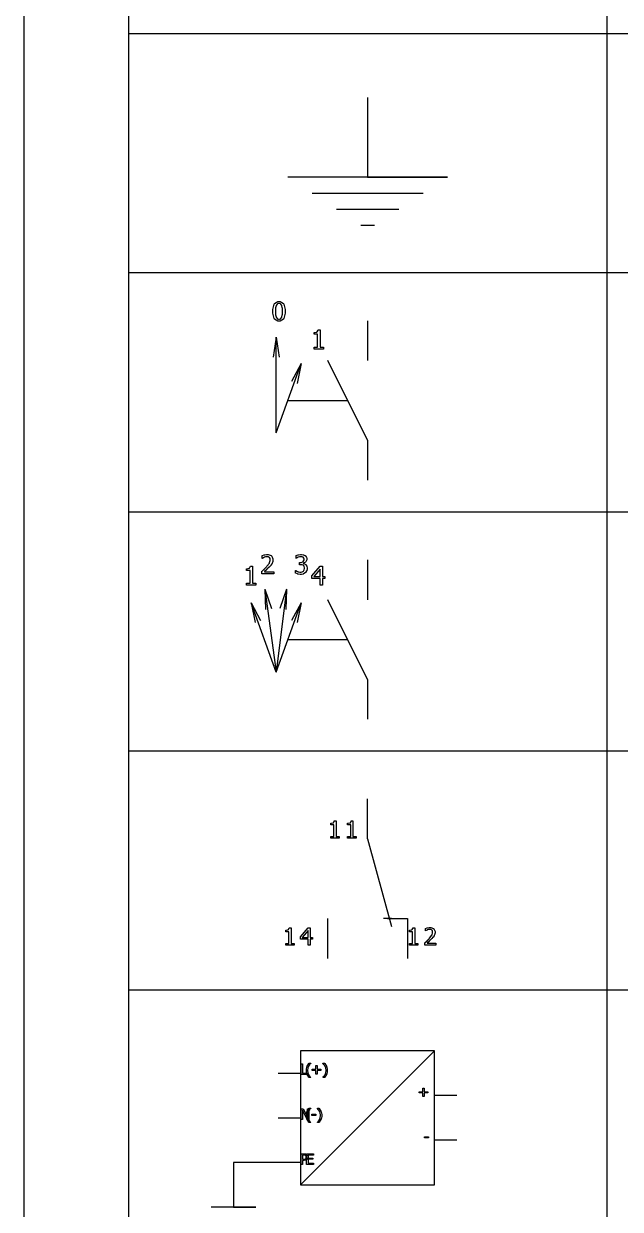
# Model space of a CAD drawing. Header units: millimetres. Extents: x 1974 to 2560, y 1429 to 1567.
# Drawn here: x 2478.45 to 2481.08, y 1517.26 to 1522.49 of the extents above; entities that cross this region are included whole.
import ezdxf

# ---------------------------------------------------------------- set-up
doc = ezdxf.new("R2010")
doc.units = ezdxf.units.MM
for name, color, linetype in [('MARGEM', 1, 'Continuous'), ('TEXTO', 4, 'Continuous'), ('TIMBRE', 7, 'Continuous')]:
    doc.layers.add(name, color=color, linetype=linetype)

msp = doc.modelspace()

# ---------------------------------------------------------------- linework, layer by layer
at = {"layer": 'MARGEM', "color": 7}
msp.add_lwpolyline([(2478.4513, 1512.6706), (2508.1513, 1512.6706), (2508.1513, 1533.6956), (2478.4513, 1533.6956)], close=True, dxfattribs=at)
at = {"layer": 'TEXTO', "color": 0}
for p, q in [((2481.0251, 1531.9544), (2481.0251, 1515.0586)), ((2507.7976, 1522.4505), (2478.9131, 1522.4505)), ((2479.9691, 1522.169), (2479.9691, 1521.8169)), ((2480.3211, 1521.8169), (2479.6172, 1521.8169)), ((2479.9691, 1521.8169), (2480.3211, 1521.8169)), ((2479.7244, 1521.7466), (2480.2139, 1521.7466)), ((2479.8315, 1521.6761), (2480.1067, 1521.6761)), ((2479.9387, 1521.6057), (2479.9996, 1521.6057)), ((2507.7976, 1521.3945), (2478.9131, 1521.3945)), ((2479.5508, 1521.233), (2479.5563, 1521.2563)), ((2479.5508, 1521.2245), (2479.5508, 1521.233)), ((2479.5508, 1521.2168), (2479.5508, 1521.2245)), ((2479.5563, 1521.2563), (2479.5575, 1521.258)), ((2479.5575, 1521.258), (2479.5586, 1521.2599)), ((2479.5586, 1521.2599), (2479.573, 1521.2686)), ((2479.5628, 1521.2384), (2479.5623, 1521.228)), ((2479.5623, 1521.228), (2479.5623, 1521.2245)), ((2479.5623, 1521.2245), (2479.5623, 1521.2208)), ((2479.563, 1521.2395), (2479.5628, 1521.2384)), ((2479.5631, 1521.2406), (2479.563, 1521.2395)), ((2479.5651, 1521.2496), (2479.5631, 1521.2406)), ((2479.5654, 1521.2503), (2479.5651, 1521.2496)), ((2479.5656, 1521.2511), (2479.5654, 1521.2503)), ((2479.5695, 1521.2567), (2479.5656, 1521.2511)), ((2479.5701, 1521.257), (2479.5695, 1521.2567)), ((2479.5706, 1521.2573), (2479.5701, 1521.257)), ((2479.5759, 1521.2593), (2479.5706, 1521.2573)), ((2479.573, 1521.2686), (2479.5779, 1521.2686)), ((2479.5779, 1521.2593), (2479.5759, 1521.2593)), ((2479.5779, 1521.2686), (2479.5829, 1521.2686)), ((2479.5796, 1521.2593), (2479.5779, 1521.2593)), ((2479.585, 1521.2573), (2479.5796, 1521.2593)), ((2479.5829, 1521.2686), (2479.5972, 1521.2594)), ((2479.5856, 1521.257), (2479.585, 1521.2573)), ((2479.5861, 1521.2567), (2479.5856, 1521.257)), ((2479.59, 1521.2512), (2479.5861, 1521.2567)), ((2479.5903, 1521.2504), (2479.59, 1521.2512)), ((2479.5905, 1521.2498), (2479.5903, 1521.2504)), ((2479.5925, 1521.2408), (2479.5905, 1521.2498)), ((2479.5926, 1521.2398), (2479.5925, 1521.2408)), ((2479.5927, 1521.2387), (2479.5926, 1521.2398)), ((2479.5933, 1521.2285), (2479.5927, 1521.2387)), ((2479.5933, 1521.2247), (2479.5933, 1521.2285)), ((2479.5933, 1521.2213), (2479.5933, 1521.2247)), ((2479.5972, 1521.2594), (2479.5983, 1521.2576)), ((2479.5983, 1521.2576), (2479.5994, 1521.2559)), ((2479.5994, 1521.2559), (2479.6048, 1521.2326)), ((2479.6048, 1521.2326), (2479.6048, 1521.2247)), ((2479.6048, 1521.2247), (2479.6048, 1521.2164)), ((2479.6048, 1521.2247), (2479.6048, 1521.2247)), ((2479.5562, 1521.1933), (2479.5508, 1521.2168)), ((2479.5574, 1521.1915), (2479.5562, 1521.1933)), ((2479.5585, 1521.1897), (2479.5574, 1521.1915)), ((2479.5727, 1521.1807), (2479.5585, 1521.1897)), ((2479.5623, 1521.2208), (2479.5628, 1521.2109)), ((2479.5628, 1521.2109), (2479.5629, 1521.2098)), ((2479.5629, 1521.2098), (2479.5629, 1521.2088)), ((2479.5629, 1521.2088), (2479.5649, 1521.1999)), ((2479.5649, 1521.1999), (2479.5653, 1521.1992)), ((2479.5653, 1521.1992), (2479.5654, 1521.1985)), ((2479.5654, 1521.1985), (2479.5693, 1521.1928)), ((2479.5693, 1521.1928), (2479.5699, 1521.1924)), ((2479.5699, 1521.1924), (2479.5704, 1521.1921)), ((2479.5704, 1521.1921), (2479.5759, 1521.19)), ((2479.5779, 1521.1807), (2479.5727, 1521.1807)), ((2479.5759, 1521.19), (2479.5779, 1521.19)), ((2479.5779, 1521.19), (2479.5798, 1521.19)), ((2479.5826, 1521.1807), (2479.5779, 1521.1807)), ((2479.5798, 1521.19), (2479.585, 1521.192)), ((2479.5971, 1521.1895), (2479.5826, 1521.1807)), ((2479.585, 1521.192), (2479.5856, 1521.1923)), ((2479.5856, 1521.1923), (2479.5861, 1521.1926)), ((2479.5861, 1521.1926), (2479.59, 1521.1983)), ((2479.59, 1521.1983), (2479.5903, 1521.199)), ((2479.5903, 1521.199), (2479.5906, 1521.1997)), ((2479.5903, 1521.199), (2479.5903, 1521.199)), ((2479.5906, 1521.1997), (2479.5925, 1521.2085)), ((2479.5925, 1521.2085), (2479.5926, 1521.2095)), ((2479.5926, 1521.2095), (2479.5927, 1521.2106)), ((2479.5927, 1521.2106), (2479.5933, 1521.2213)), ((2479.5982, 1521.1913), (2479.5971, 1521.1895)), ((2479.5993, 1521.1931), (2479.5982, 1521.1913)), ((2479.6048, 1521.2164), (2479.5993, 1521.1931)), ((2479.9691, 1521.1833), (2479.9691, 1521.0073)), ((2479.7328, 1521.1235), (2479.7328, 1521.1312)), ((2479.7328, 1521.1312), (2479.736, 1521.1312)), ((2479.7481, 1521.1235), (2479.7328, 1521.1235)), ((2479.736, 1521.1312), (2479.7449, 1521.1333)), ((2479.7449, 1521.1333), (2479.7456, 1521.1336)), ((2479.7456, 1521.1336), (2479.7463, 1521.1341)), ((2479.7463, 1521.1341), (2479.7501, 1521.1419)), ((2479.7481, 1521.0668), (2479.7481, 1521.1235)), ((2479.7501, 1521.1419), (2479.7502, 1521.143)), ((2479.7502, 1521.143), (2479.759, 1521.143)), ((2479.759, 1521.143), (2479.759, 1521.0668)), ((2479.5653, 1521.1104), (2479.5522, 1521.0223)), ((2479.5653, 1520.688), (2479.5653, 1521.1104)), ((2479.5653, 1521.1104), (2479.5783, 1521.0223)), ((2479.7328, 1521.0583), (2479.7328, 1521.0668)), ((2479.7328, 1521.0668), (2479.7481, 1521.0668)), ((2479.759, 1521.0668), (2479.7739, 1521.0668)), ((2479.7739, 1521.0668), (2479.7739, 1521.0583)), ((2479.7739, 1521.0668), (2479.7739, 1521.0668)), ((2479.7739, 1521.0583), (2479.7328, 1521.0583)), ((2479.5653, 1520.688), (2479.6758, 1520.9937)), ((2479.6758, 1520.9937), (2479.6336, 1520.9154)), ((2479.6758, 1520.9937), (2479.6582, 1520.9064)), ((2479.9691, 1520.6554), (2479.7931, 1521.0073)), ((2479.6172, 1520.8313), (2479.8811, 1520.8313)), ((2479.9691, 1520.6554), (2479.9691, 1520.4794)), ((2507.7976, 1520.3385), (2478.9131, 1520.3385)), ((2479.5043, 1520.146), (2479.5049, 1520.1463)), ((2479.5043, 1520.1339), (2479.5043, 1520.146)), ((2479.505, 1520.1339), (2479.5043, 1520.1339)), ((2479.5049, 1520.1463), (2479.5131, 1520.1492)), ((2479.5052, 1520.1341), (2479.505, 1520.1339)), ((2479.5082, 1520.1361), (2479.5052, 1520.1341)), ((2479.5086, 1520.1363), (2479.5082, 1520.1361)), ((2479.5089, 1520.1365), (2479.5086, 1520.1363)), ((2479.5128, 1520.1385), (2479.5089, 1520.1365)), ((2479.5132, 1520.1386), (2479.5128, 1520.1385)), ((2479.5131, 1520.1492), (2479.5141, 1520.1494)), ((2479.5136, 1520.1387), (2479.5132, 1520.1386)), ((2479.5185, 1520.1404), (2479.5136, 1520.1387)), ((2479.5141, 1520.1494), (2479.5151, 1520.1496)), ((2479.5151, 1520.1496), (2479.5232, 1520.151)), ((2479.5191, 1520.1404), (2479.5185, 1520.1404)), ((2479.5196, 1520.1406), (2479.5191, 1520.1404)), ((2479.5236, 1520.1412), (2479.5196, 1520.1406)), ((2479.5232, 1520.151), (2479.5261, 1520.151)), ((2479.5252, 1520.1412), (2479.5236, 1520.1412)), ((2479.5264, 1520.1412), (2479.5252, 1520.1412)), ((2479.5261, 1520.151), (2479.5306, 1520.151)), ((2479.5304, 1520.1405), (2479.5264, 1520.1412)), ((2479.5309, 1520.1404), (2479.5304, 1520.1405)), ((2479.5306, 1520.151), (2479.5433, 1520.1458)), ((2479.5313, 1520.1402), (2479.5309, 1520.1404)), ((2479.5351, 1520.1381), (2479.5313, 1520.1402)), ((2479.5355, 1520.1378), (2479.5351, 1520.1381)), ((2479.5358, 1520.1375), (2479.5355, 1520.1378)), ((2479.5384, 1520.1338), (2479.5358, 1520.1375)), ((2479.5367, 1520.1151), (2479.5396, 1520.1242)), ((2479.5386, 1520.1333), (2479.5384, 1520.1338)), ((2479.5387, 1520.133), (2479.5386, 1520.1333)), ((2479.5396, 1520.1288), (2479.5387, 1520.133)), ((2479.5396, 1520.1273), (2479.5396, 1520.1288)), ((2479.5396, 1520.1242), (2479.5396, 1520.1273)), ((2479.5433, 1520.1458), (2479.5445, 1520.1448)), ((2479.5445, 1520.1448), (2479.5456, 1520.1438)), ((2479.5456, 1520.1438), (2479.5512, 1520.1319)), ((2479.5512, 1520.1256), (2479.5502, 1520.1194)), ((2479.5512, 1520.1319), (2479.5512, 1520.1278)), ((2479.5512, 1520.1278), (2479.5512, 1520.1256)), ((2479.6532, 1520.1458), (2479.6538, 1520.1463)), ((2479.6532, 1520.1338), (2479.6532, 1520.1458)), ((2479.6539, 1520.1338), (2479.6532, 1520.1338)), ((2479.6538, 1520.1463), (2479.6622, 1520.1492)), ((2479.6541, 1520.134), (2479.6539, 1520.1338)), ((2479.6571, 1520.136), (2479.6541, 1520.134)), ((2479.6575, 1520.1361), (2479.6571, 1520.136)), ((2479.6578, 1520.1365), (2479.6575, 1520.1361)), ((2479.6618, 1520.1384), (2479.6578, 1520.1365)), ((2479.6623, 1520.1386), (2479.6618, 1520.1384)), ((2479.6622, 1520.1492), (2479.6632, 1520.1494)), ((2479.6628, 1520.1387), (2479.6623, 1520.1386)), ((2479.6677, 1520.1404), (2479.6628, 1520.1387)), ((2479.6632, 1520.1494), (2479.6643, 1520.1497)), ((2479.6643, 1520.1497), (2479.6725, 1520.151)), ((2479.6683, 1520.1405), (2479.6677, 1520.1404)), ((2479.6688, 1520.1407), (2479.6683, 1520.1405)), ((2479.6728, 1520.1412), (2479.6688, 1520.1407)), ((2479.6725, 1520.151), (2479.6754, 1520.151)), ((2479.6744, 1520.1412), (2479.6728, 1520.1412)), ((2479.6757, 1520.1412), (2479.6744, 1520.1412)), ((2479.6744, 1520.1412), (2479.6744, 1520.1412)), ((2479.6754, 1520.151), (2479.6778, 1520.151)), ((2479.6795, 1520.1407), (2479.6757, 1520.1412)), ((2479.6778, 1520.151), (2479.6846, 1520.1501)), ((2479.68, 1520.1406), (2479.6795, 1520.1407)), ((2479.6804, 1520.1405), (2479.68, 1520.1406)), ((2479.6844, 1520.1389), (2479.6804, 1520.1405)), ((2479.6848, 1520.1386), (2479.6844, 1520.1389)), ((2479.6846, 1520.1501), (2479.6854, 1520.1499)), ((2479.6851, 1520.1384), (2479.6848, 1520.1386)), ((2479.6877, 1520.1354), (2479.6851, 1520.1384)), ((2479.6852, 1520.1196), (2479.6891, 1520.127)), ((2479.6854, 1520.1499), (2479.686, 1520.1496)), ((2479.686, 1520.1496), (2479.6925, 1520.1468)), ((2479.6879, 1520.135), (2479.6877, 1520.1354)), ((2479.6881, 1520.1346), (2479.6879, 1520.135)), ((2479.6891, 1520.1309), (2479.6881, 1520.1346)), ((2479.6891, 1520.1294), (2479.6891, 1520.1309)), ((2479.6891, 1520.127), (2479.6891, 1520.1294)), ((2479.6925, 1520.1468), (2479.6931, 1520.1463)), ((2479.6931, 1520.1463), (2479.6937, 1520.1458)), ((2479.6937, 1520.1458), (2479.6984, 1520.1404)), ((2479.7006, 1520.1276), (2479.6968, 1520.1192)), ((2479.6984, 1520.1404), (2479.6987, 1520.1396)), ((2479.6987, 1520.1396), (2479.699, 1520.1391)), ((2479.699, 1520.1391), (2479.7006, 1520.1327)), ((2479.7006, 1520.1327), (2479.7006, 1520.1306)), ((2479.7006, 1520.1306), (2479.7006, 1520.1276)), ((2479.9691, 1520.1273), (2479.9691, 1519.9513)), ((2479.4348, 1520.0804), (2479.4348, 1520.0881)), ((2479.4348, 1520.0881), (2479.438, 1520.0881)), ((2479.4501, 1520.0804), (2479.4348, 1520.0804)), ((2479.438, 1520.0881), (2479.4468, 1520.0902)), ((2479.4468, 1520.0902), (2479.4476, 1520.0906)), ((2479.4476, 1520.0906), (2479.4483, 1520.0911)), ((2479.4483, 1520.0911), (2479.452, 1520.0988)), ((2479.4501, 1520.0238), (2479.4501, 1520.0804)), ((2479.452, 1520.0988), (2479.4521, 1520.0999)), ((2479.4521, 1520.0999), (2479.461, 1520.0999)), ((2479.461, 1520.0999), (2479.461, 1520.0238)), ((2479.5026, 1520.0766), (2479.5035, 1520.0776)), ((2479.5026, 1520.0649), (2479.5026, 1520.0766)), ((2479.5035, 1520.0776), (2479.5124, 1520.0861)), ((2479.5124, 1520.0861), (2479.5133, 1520.0868)), ((2479.5133, 1520.0868), (2479.514, 1520.0878)), ((2479.5138, 1520.0752), (2479.5133, 1520.0745)), ((2479.5133, 1520.0745), (2479.5548, 1520.0745)), ((2479.5226, 1520.0834), (2479.5138, 1520.0752)), ((2479.514, 1520.0878), (2479.5222, 1520.0962)), ((2479.5222, 1520.0962), (2479.523, 1520.0971)), ((2479.5237, 1520.0843), (2479.5226, 1520.0834)), ((2479.523, 1520.0971), (2479.5245, 1520.0989)), ((2479.5248, 1520.0854), (2479.5237, 1520.0843)), ((2479.5245, 1520.0989), (2479.5356, 1520.113)), ((2479.5346, 1520.0955), (2479.5248, 1520.0854)), ((2479.5356, 1520.0964), (2479.5346, 1520.0955)), ((2479.5356, 1520.113), (2479.5361, 1520.114)), ((2479.5361, 1520.097), (2479.5356, 1520.0964)), ((2479.5361, 1520.114), (2479.5367, 1520.1151)), ((2479.5413, 1520.103), (2479.5361, 1520.097)), ((2479.5418, 1520.1035), (2479.5413, 1520.103)), ((2479.5423, 1520.1042), (2479.5418, 1520.1035)), ((2479.5464, 1520.1102), (2479.5423, 1520.1042)), ((2479.5468, 1520.1109), (2479.5464, 1520.1102)), ((2479.5471, 1520.1115), (2479.5468, 1520.1109)), ((2479.5498, 1520.1179), (2479.5471, 1520.1115)), ((2479.55, 1520.1186), (2479.5498, 1520.1179)), ((2479.5502, 1520.1194), (2479.55, 1520.1186)), ((2479.5548, 1520.0745), (2479.5548, 1520.0649)), ((2479.5548, 1520.0745), (2479.5548, 1520.0745)), ((2479.6509, 1520.0683), (2479.6509, 1520.0803)), ((2479.6509, 1520.0803), (2479.6517, 1520.0803)), ((2479.6517, 1520.0803), (2479.6523, 1520.0799)), ((2479.6523, 1520.0799), (2479.6602, 1520.0757)), ((2479.6602, 1520.0757), (2479.6613, 1520.0752)), ((2479.6613, 1520.0752), (2479.6623, 1520.0748)), ((2479.6623, 1520.0748), (2479.6705, 1520.0729)), ((2479.6682, 1520.1059), (2479.6682, 1520.1153)), ((2479.6682, 1520.1153), (2479.672, 1520.1153)), ((2479.673, 1520.1059), (2479.6682, 1520.1059)), ((2479.6705, 1520.0729), (2479.6733, 1520.0729)), ((2479.672, 1520.1153), (2479.6751, 1520.1153)), ((2479.6746, 1520.1059), (2479.673, 1520.1059)), ((2479.6733, 1520.0729), (2479.6751, 1520.0729)), ((2479.6794, 1520.1054), (2479.6746, 1520.1059)), ((2479.6751, 1520.1153), (2479.6835, 1520.1183)), ((2479.6751, 1520.0729), (2479.6797, 1520.0738)), ((2479.68, 1520.1052), (2479.6794, 1520.1054)), ((2479.6797, 1520.0738), (2479.6803, 1520.074)), ((2479.6805, 1520.1051), (2479.68, 1520.1052)), ((2479.6803, 1520.074), (2479.6809, 1520.0742)), ((2479.6853, 1520.1032), (2479.6805, 1520.1051)), ((2479.6809, 1520.0742), (2479.6857, 1520.0771)), ((2479.6835, 1520.1183), (2479.6844, 1520.1189)), ((2479.6844, 1520.1189), (2479.6852, 1520.1196)), ((2479.6861, 1520.112), (2479.6851, 1520.1117)), ((2479.6851, 1520.1117), (2479.6851, 1520.1109)), ((2479.6851, 1520.1109), (2479.6855, 1520.1109)), ((2479.6857, 1520.1029), (2479.6853, 1520.1032)), ((2479.6855, 1520.1109), (2479.6902, 1520.1094)), ((2479.6861, 1520.1025), (2479.6857, 1520.1029)), ((2479.6857, 1520.0771), (2479.6861, 1520.0776)), ((2479.6953, 1520.1175), (2479.6861, 1520.112)), ((2479.6891, 1520.0987), (2479.6861, 1520.1025)), ((2479.6861, 1520.0776), (2479.6864, 1520.078)), ((2479.6864, 1520.078), (2479.6893, 1520.0826)), ((2479.6941, 1520.0703), (2479.6867, 1520.0654)), ((2479.6894, 1520.0983), (2479.6891, 1520.0987)), ((2479.6893, 1520.0826), (2479.6895, 1520.083)), ((2479.6896, 1520.0978), (2479.6894, 1520.0983)), ((2479.6895, 1520.083), (2479.6897, 1520.0837)), ((2479.6908, 1520.0926), (2479.6896, 1520.0978)), ((2479.6897, 1520.0837), (2479.6908, 1520.0889)), ((2479.6902, 1520.1094), (2479.6907, 1520.1092)), ((2479.6907, 1520.1092), (2479.6912, 1520.109)), ((2479.6908, 1520.0906), (2479.6908, 1520.0926)), ((2479.6908, 1520.0889), (2479.6908, 1520.0906)), ((2479.6912, 1520.109), (2479.6959, 1520.106)), ((2479.6948, 1520.0709), (2479.6941, 1520.0703)), ((2479.6954, 1520.0715), (2479.6948, 1520.0709)), ((2479.696, 1520.1184), (2479.6953, 1520.1175)), ((2479.6999, 1520.0786), (2479.6954, 1520.0715)), ((2479.6959, 1520.106), (2479.6964, 1520.1055)), ((2479.6968, 1520.1192), (2479.696, 1520.1184)), ((2479.6964, 1520.1055), (2479.6968, 1520.1051)), ((2479.6968, 1520.1051), (2479.7003, 1520.0999)), ((2479.7003, 1520.0794), (2479.6999, 1520.0786)), ((2479.7003, 1520.0999), (2479.7006, 1520.0992)), ((2479.7006, 1520.0803), (2479.7003, 1520.0794)), ((2479.7006, 1520.0992), (2479.7009, 1520.0986)), ((2479.7022, 1520.0873), (2479.7006, 1520.0803)), ((2479.7009, 1520.0986), (2479.7022, 1520.0921)), ((2479.7022, 1520.0921), (2479.7022, 1520.0899)), ((2479.7022, 1520.0899), (2479.7022, 1520.0873)), ((2479.7222, 1520.0561), (2479.7601, 1520.0996)), ((2479.7596, 1520.0863), (2479.7311, 1520.0533)), ((2479.7596, 1520.0533), (2479.7596, 1520.0863)), ((2479.7601, 1520.0996), (2479.7704, 1520.0996)), ((2479.7704, 1520.0996), (2479.7704, 1520.0533)), ((2479.4348, 1520.0152), (2479.4348, 1520.0238)), ((2479.4348, 1520.0238), (2479.4501, 1520.0238)), ((2479.461, 1520.0238), (2479.4759, 1520.0238)), ((2479.4759, 1520.0238), (2479.4759, 1520.0152)), ((2479.4759, 1520.0238), (2479.4759, 1520.0238)), ((2479.5548, 1520.0649), (2479.5026, 1520.0649)), ((2479.6516, 1520.068), (2479.6509, 1520.0683)), ((2479.6603, 1520.0649), (2479.6516, 1520.068)), ((2479.6614, 1520.0645), (2479.6603, 1520.0649)), ((2479.6624, 1520.0643), (2479.6614, 1520.0645)), ((2479.6708, 1520.0631), (2479.6624, 1520.0643)), ((2479.674, 1520.0631), (2479.6708, 1520.0631)), ((2479.6767, 1520.0631), (2479.674, 1520.0631)), ((2479.685, 1520.0647), (2479.6767, 1520.0631)), ((2479.6858, 1520.065), (2479.685, 1520.0647)), ((2479.6867, 1520.0654), (2479.6858, 1520.065)), ((2479.7222, 1520.0442), (2479.7222, 1520.0561)), ((2479.7596, 1520.0442), (2479.7222, 1520.0442)), ((2479.7311, 1520.0533), (2479.7596, 1520.0533)), ((2479.7311, 1520.0533), (2479.7311, 1520.0533)), ((2479.7596, 1520.0152), (2479.7596, 1520.0442)), ((2479.7704, 1520.0533), (2479.7805, 1520.0533)), ((2479.7805, 1520.0442), (2479.7704, 1520.0442)), ((2479.7704, 1520.0442), (2479.7704, 1520.0152)), ((2479.7805, 1520.0533), (2479.7805, 1520.0442)), ((2479.7805, 1520.0533), (2479.7805, 1520.0533)), ((2479.4759, 1520.0152), (2479.4348, 1520.0152)), ((2479.5152, 1519.9971), (2479.5653, 1519.632)), ((2479.5152, 1519.9971), (2479.5443, 1519.913)), ((2479.5152, 1519.9971), (2479.5186, 1519.9082)), ((2479.6112, 1519.9971), (2479.5653, 1519.632)), ((2479.6112, 1519.9971), (2479.5821, 1519.913)), ((2479.6112, 1519.9971), (2479.6077, 1519.9082)), ((2479.7704, 1520.0152), (2479.7596, 1520.0152)), ((2479.4546, 1519.9377), (2479.4722, 1519.8504)), ((2479.4546, 1519.9377), (2479.4968, 1519.8594)), ((2479.5653, 1519.632), (2479.4546, 1519.9377)), ((2479.5653, 1519.632), (2479.6758, 1519.9377)), ((2479.6758, 1519.9377), (2479.6336, 1519.8594)), ((2479.6758, 1519.9377), (2479.6582, 1519.8504)), ((2479.9691, 1519.5994), (2479.7931, 1519.9513)), ((2479.6172, 1519.7754), (2479.8811, 1519.7754)), ((2479.9691, 1519.5994), (2479.9691, 1519.4234)), ((2507.7976, 1519.2826), (2478.9131, 1519.2826)), ((2479.9691, 1518.8953), (2479.9691, 1519.0714)), ((2479.8184, 1518.9664), (2479.8219, 1518.9736)), ((2479.8219, 1518.9736), (2479.822, 1518.9746)), ((2479.822, 1518.9746), (2479.83, 1518.9746)), ((2479.83, 1518.9746), (2479.83, 1518.9053)), ((2479.8929, 1518.9664), (2479.8964, 1518.9736)), ((2479.8964, 1518.9736), (2479.8965, 1518.9746)), ((2479.8965, 1518.9746), (2479.9044, 1518.9746)), ((2479.9044, 1518.9746), (2479.9044, 1518.9053)), ((2479.8061, 1518.9569), (2479.8061, 1518.9638)), ((2479.8061, 1518.9638), (2479.809, 1518.9638)), ((2479.8201, 1518.9569), (2479.8061, 1518.9569)), ((2479.809, 1518.9638), (2479.8171, 1518.9658)), ((2479.8171, 1518.9658), (2479.8178, 1518.9661)), ((2479.8178, 1518.9661), (2479.8184, 1518.9664)), ((2479.8201, 1518.9053), (2479.8201, 1518.9569)), ((2479.8807, 1518.9569), (2479.8807, 1518.9638)), ((2479.8807, 1518.9638), (2479.8836, 1518.9638)), ((2479.8945, 1518.9569), (2479.8807, 1518.9569)), ((2479.8836, 1518.9638), (2479.8916, 1518.9658)), ((2479.8916, 1518.9658), (2479.8923, 1518.9661)), ((2479.8923, 1518.9661), (2479.8929, 1518.9664)), ((2479.8945, 1518.9053), (2479.8945, 1518.9569)), ((2479.8061, 1518.8976), (2479.8061, 1518.9053)), ((2479.8061, 1518.9053), (2479.8201, 1518.9053)), ((2479.8436, 1518.8976), (2479.8061, 1518.8976)), ((2479.83, 1518.9053), (2479.8436, 1518.9053)), ((2479.8436, 1518.9053), (2479.8436, 1518.8976)), ((2479.8436, 1518.9053), (2479.8436, 1518.9053)), ((2479.8807, 1518.8976), (2479.8807, 1518.9053)), ((2479.8807, 1518.9053), (2479.8945, 1518.9053)), ((2479.9181, 1518.8976), (2479.8807, 1518.8976)), ((2479.9044, 1518.9053), (2479.9181, 1518.9053)), ((2479.9181, 1518.9053), (2479.9181, 1518.8976)), ((2479.9181, 1518.9053), (2479.9181, 1518.9053)), ((2479.9691, 1518.8953), (2480.0747, 1518.5082)), ((2479.6197, 1518.4947), (2479.6232, 1518.5017)), ((2479.6232, 1518.5017), (2479.6233, 1518.5027)), ((2479.6233, 1518.5027), (2479.6313, 1518.5027)), ((2479.6313, 1518.5027), (2479.6313, 1518.4336)), ((2479.6724, 1518.463), (2479.7067, 1518.5024)), ((2479.7067, 1518.5024), (2479.7162, 1518.5024)), ((2479.7162, 1518.5024), (2479.7162, 1518.4603)), ((2479.7931, 1518.3674), (2479.7931, 1518.5434)), ((2480.0747, 1518.5434), (2480.0396, 1518.5434)), ((2480.0571, 1518.5434), (2480.1451, 1518.5434)), ((2480.1451, 1518.5434), (2480.1451, 1518.3674)), ((2480.1661, 1518.4947), (2480.1696, 1518.5017)), ((2480.1696, 1518.5017), (2480.1696, 1518.5027)), ((2480.1696, 1518.5027), (2480.1777, 1518.5027)), ((2480.1777, 1518.5027), (2480.1777, 1518.4336)), ((2480.2239, 1518.4994), (2480.2244, 1518.4997)), ((2480.2239, 1518.4885), (2480.2239, 1518.4994)), ((2480.2244, 1518.4997), (2480.2318, 1518.5023)), ((2480.2318, 1518.5023), (2480.2328, 1518.5025)), ((2480.2328, 1518.5025), (2480.2337, 1518.5028)), ((2480.2337, 1518.5028), (2480.2411, 1518.5041)), ((2480.2411, 1518.5041), (2480.2436, 1518.5041)), ((2480.2436, 1518.5041), (2480.2477, 1518.5041)), ((2480.2477, 1518.5041), (2480.2593, 1518.4993)), ((2479.6075, 1518.485), (2479.6075, 1518.492)), ((2479.6075, 1518.492), (2479.6104, 1518.492)), ((2479.6214, 1518.485), (2479.6075, 1518.485)), ((2479.6104, 1518.492), (2479.6184, 1518.4939)), ((2479.6184, 1518.4939), (2479.6191, 1518.4943)), ((2479.6191, 1518.4943), (2479.6197, 1518.4947)), ((2479.6214, 1518.4336), (2479.6214, 1518.485)), ((2479.6724, 1518.4521), (2479.6724, 1518.463)), ((2479.7063, 1518.4521), (2479.6724, 1518.4521)), ((2479.7063, 1518.4903), (2479.6804, 1518.4603)), ((2479.6804, 1518.4603), (2479.7063, 1518.4603)), ((2479.6804, 1518.4603), (2479.6804, 1518.4603)), ((2479.7063, 1518.4603), (2479.7063, 1518.4903)), ((2479.7063, 1518.4257), (2479.7063, 1518.4521)), ((2479.7162, 1518.4603), (2479.7253, 1518.4603)), ((2479.7253, 1518.4521), (2479.7162, 1518.4521)), ((2479.7162, 1518.4521), (2479.7162, 1518.4257)), ((2479.7253, 1518.4603), (2479.7253, 1518.4521)), ((2479.7253, 1518.4603), (2479.7253, 1518.4603)), ((2480.1538, 1518.485), (2480.1538, 1518.492)), ((2480.1538, 1518.492), (2480.1567, 1518.492)), ((2480.1678, 1518.485), (2480.1538, 1518.485)), ((2480.1567, 1518.492), (2480.1648, 1518.4939)), ((2480.1648, 1518.4939), (2480.1655, 1518.4943)), ((2480.1655, 1518.4943), (2480.1661, 1518.4947)), ((2480.1678, 1518.4336), (2480.1678, 1518.485)), ((2480.2245, 1518.4885), (2480.2239, 1518.4885)), ((2480.2247, 1518.4887), (2480.2245, 1518.4885)), ((2480.2273, 1518.4904), (2480.2247, 1518.4887)), ((2480.2277, 1518.4906), (2480.2273, 1518.4904)), ((2480.228, 1518.4909), (2480.2277, 1518.4906)), ((2480.2314, 1518.4926), (2480.228, 1518.4909)), ((2480.2318, 1518.4927), (2480.2314, 1518.4926)), ((2480.2322, 1518.4929), (2480.2318, 1518.4927)), ((2480.2368, 1518.4944), (2480.2322, 1518.4929)), ((2480.2326, 1518.4466), (2480.24, 1518.4542)), ((2480.2373, 1518.4945), (2480.2368, 1518.4944)), ((2480.2377, 1518.4947), (2480.2373, 1518.4945)), ((2480.2413, 1518.4952), (2480.2377, 1518.4947)), ((2480.24, 1518.4542), (2480.2408, 1518.455)), ((2480.2408, 1518.455), (2480.2422, 1518.4566)), ((2480.2428, 1518.4952), (2480.2413, 1518.4952)), ((2480.2422, 1518.4566), (2480.2522, 1518.4695)), ((2480.2513, 1518.4535), (2480.2424, 1518.4444)), ((2480.244, 1518.4952), (2480.2428, 1518.4952)), ((2480.2477, 1518.4946), (2480.244, 1518.4952)), ((2480.248, 1518.4944), (2480.2477, 1518.4946)), ((2480.2484, 1518.4943), (2480.248, 1518.4944)), ((2480.2518, 1518.4924), (2480.2484, 1518.4943)), ((2480.2522, 1518.4544), (2480.2513, 1518.4535)), ((2480.2522, 1518.4921), (2480.2518, 1518.4924)), ((2480.2525, 1518.4919), (2480.2522, 1518.4921)), ((2480.2522, 1518.4695), (2480.2528, 1518.4704)), ((2480.2527, 1518.455), (2480.2522, 1518.4544)), ((2480.2547, 1518.4885), (2480.2525, 1518.4919)), ((2480.2574, 1518.4604), (2480.2527, 1518.455)), ((2480.2528, 1518.4704), (2480.2533, 1518.4714)), ((2480.2533, 1518.4714), (2480.256, 1518.4797)), ((2480.2549, 1518.4881), (2480.2547, 1518.4885)), ((2480.255, 1518.4877), (2480.2549, 1518.4881)), ((2480.256, 1518.4839), (2480.255, 1518.4877)), ((2480.256, 1518.4825), (2480.256, 1518.4839)), ((2480.256, 1518.4797), (2480.256, 1518.4825)), ((2480.2579, 1518.4609), (2480.2574, 1518.4604)), ((2480.2583, 1518.4615), (2480.2579, 1518.4609)), ((2480.2621, 1518.4671), (2480.2583, 1518.4615)), ((2480.2593, 1518.4993), (2480.2604, 1518.4984)), ((2480.2604, 1518.4984), (2480.2613, 1518.4975)), ((2480.2613, 1518.4975), (2480.2665, 1518.4866)), ((2480.2625, 1518.4676), (2480.2621, 1518.4671)), ((2480.2628, 1518.4682), (2480.2625, 1518.4676)), ((2480.2652, 1518.474), (2480.2628, 1518.4682)), ((2480.2654, 1518.4746), (2480.2652, 1518.474)), ((2480.2655, 1518.4753), (2480.2654, 1518.4746)), ((2480.2665, 1518.4809), (2480.2655, 1518.4753)), ((2480.2665, 1518.4866), (2480.2665, 1518.4829)), ((2480.2665, 1518.4829), (2480.2665, 1518.4809)), ((2479.6075, 1518.4257), (2479.6075, 1518.4336)), ((2479.6075, 1518.4336), (2479.6214, 1518.4336)), ((2479.6449, 1518.4257), (2479.6075, 1518.4257)), ((2479.6313, 1518.4336), (2479.6449, 1518.4336)), ((2479.6449, 1518.4336), (2479.6449, 1518.4257)), ((2479.6449, 1518.4336), (2479.6449, 1518.4336)), ((2479.7162, 1518.4257), (2479.7063, 1518.4257)), ((2480.1538, 1518.4257), (2480.1538, 1518.4336)), ((2480.1538, 1518.4336), (2480.1678, 1518.4336)), ((2480.1913, 1518.4257), (2480.1538, 1518.4257)), ((2480.1777, 1518.4336), (2480.1913, 1518.4336)), ((2480.1913, 1518.4336), (2480.1913, 1518.4257)), ((2480.1913, 1518.4336), (2480.1913, 1518.4336)), ((2480.2223, 1518.4365), (2480.2231, 1518.4373)), ((2480.2223, 1518.4257), (2480.2223, 1518.4365)), ((2480.2697, 1518.4257), (2480.2223, 1518.4257)), ((2480.2231, 1518.4373), (2480.2312, 1518.4451)), ((2480.2312, 1518.4451), (2480.2319, 1518.4458)), ((2480.2319, 1518.4458), (2480.2326, 1518.4466)), ((2480.2325, 1518.4351), (2480.2319, 1518.4345)), ((2480.2319, 1518.4345), (2480.2697, 1518.4345)), ((2480.2404, 1518.4426), (2480.2325, 1518.4351)), ((2480.2414, 1518.4435), (2480.2404, 1518.4426)), ((2480.2424, 1518.4444), (2480.2414, 1518.4435)), ((2480.2697, 1518.4345), (2480.2697, 1518.4257)), ((2480.2697, 1518.4345), (2480.2697, 1518.4345)), ((2507.7976, 1518.2266), (2478.9131, 1518.2266)), ((2479.6734, 1517.9591), (2479.6734, 1517.3678)), ((2480.2648, 1517.9591), (2479.6734, 1517.9591)), ((2480.2648, 1517.9591), (2479.6734, 1517.3678)), ((2480.2648, 1517.3678), (2480.2648, 1517.9591)), ((2479.6751, 1517.8545), (2479.6751, 1517.9017)), ((2479.6751, 1517.9017), (2479.6814, 1517.9017)), ((2479.6814, 1517.9017), (2479.6814, 1517.86)), ((2479.6986, 1517.877), (2479.7011, 1517.8886)), ((2479.6986, 1517.8726), (2479.6986, 1517.877)), ((2479.6986, 1517.8686), (2479.6986, 1517.8726)), ((2479.7011, 1517.8886), (2479.7017, 1517.8899)), ((2479.7017, 1517.8899), (2479.7021, 1517.8911)), ((2479.7021, 1517.8911), (2479.7094, 1517.9028)), ((2479.7052, 1517.8818), (2479.7042, 1517.8749)), ((2479.7042, 1517.8749), (2479.7042, 1517.8726)), ((2479.7042, 1517.8726), (2479.7042, 1517.8702)), ((2479.7053, 1517.8825), (2479.7052, 1517.8818)), ((2479.7055, 1517.8833), (2479.7053, 1517.8825)), ((2479.7081, 1517.8906), (2479.7055, 1517.8833)), ((2479.7084, 1517.8911), (2479.7081, 1517.8906)), ((2479.7087, 1517.8918), (2479.7084, 1517.8911)), ((2479.7123, 1517.8977), (2479.7087, 1517.8918)), ((2479.7094, 1517.9028), (2479.7104, 1517.9039)), ((2479.7104, 1517.9039), (2479.7177, 1517.9039)), ((2479.7128, 1517.8982), (2479.7123, 1517.8977)), ((2479.7132, 1517.8988), (2479.7128, 1517.8982)), ((2479.7172, 1517.9032), (2479.7132, 1517.8988)), ((2479.7177, 1517.9036), (2479.7172, 1517.9032)), ((2479.7177, 1517.9039), (2479.7177, 1517.9036)), ((2479.7249, 1517.8726), (2479.7249, 1517.8777)), ((2479.7249, 1517.8777), (2479.7409, 1517.8777)), ((2479.7409, 1517.8726), (2479.7249, 1517.8726)), ((2479.7409, 1517.8777), (2479.7409, 1517.8938)), ((2479.7409, 1517.8938), (2479.7463, 1517.8938)), ((2479.7409, 1517.8566), (2479.7409, 1517.8726)), ((2479.7463, 1517.8938), (2479.7463, 1517.8777)), ((2479.7463, 1517.8777), (2479.7623, 1517.8777)), ((2479.7623, 1517.8726), (2479.7463, 1517.8726)), ((2479.7463, 1517.8726), (2479.7463, 1517.8566)), ((2479.7623, 1517.8777), (2479.7623, 1517.8726)), ((2479.7623, 1517.8777), (2479.7623, 1517.8777)), ((2479.772, 1517.9036), (2479.772, 1517.9039)), ((2479.772, 1517.9039), (2479.7793, 1517.9039)), ((2479.7724, 1517.9033), (2479.772, 1517.9036)), ((2479.7764, 1517.8988), (2479.7724, 1517.9033)), ((2479.7768, 1517.8982), (2479.7764, 1517.8988)), ((2479.7772, 1517.8977), (2479.7768, 1517.8982)), ((2479.7808, 1517.8918), (2479.7772, 1517.8977)), ((2479.7793, 1517.9039), (2479.7801, 1517.9028)), ((2479.7801, 1517.9028), (2479.7873, 1517.8911)), ((2479.7812, 1517.8911), (2479.7808, 1517.8918)), ((2479.7815, 1517.8906), (2479.7812, 1517.8911)), ((2479.7841, 1517.8833), (2479.7815, 1517.8906)), ((2479.7843, 1517.8825), (2479.7841, 1517.8833)), ((2479.7845, 1517.8818), (2479.7843, 1517.8825)), ((2479.7855, 1517.8751), (2479.7845, 1517.8818)), ((2479.7855, 1517.8726), (2479.7855, 1517.8751)), ((2479.7855, 1517.8704), (2479.7855, 1517.8726)), ((2479.7873, 1517.8911), (2479.7879, 1517.8899)), ((2479.7879, 1517.8899), (2479.7884, 1517.8887)), ((2479.7884, 1517.8887), (2479.7911, 1517.8767)), ((2479.7911, 1517.8767), (2479.7911, 1517.8726)), ((2479.7911, 1517.8726), (2479.7911, 1517.8684)), ((2479.7911, 1517.8726), (2479.7911, 1517.8726)), ((2479.5749, 1517.8605), (2479.6734, 1517.8605)), ((2479.7025, 1517.8545), (2479.6751, 1517.8545)), ((2479.6814, 1517.86), (2479.7025, 1517.86)), ((2479.7012, 1517.8565), (2479.6986, 1517.8686)), ((2479.7018, 1517.8553), (2479.7012, 1517.8565)), ((2479.7022, 1517.8541), (2479.7018, 1517.8553)), ((2479.7094, 1517.8425), (2479.7022, 1517.8541)), ((2479.7025, 1517.86), (2479.7025, 1517.8545)), ((2479.7025, 1517.86), (2479.7025, 1517.86)), ((2479.7042, 1517.8702), (2479.7052, 1517.8635)), ((2479.7052, 1517.8635), (2479.7053, 1517.8627)), ((2479.7053, 1517.8627), (2479.7055, 1517.8621)), ((2479.7055, 1517.8621), (2479.7081, 1517.8548)), ((2479.7081, 1517.8548), (2479.7084, 1517.8541)), ((2479.7084, 1517.8541), (2479.7087, 1517.8535)), ((2479.7087, 1517.8535), (2479.7123, 1517.8476)), ((2479.7104, 1517.8414), (2479.7094, 1517.8425)), ((2479.7177, 1517.8414), (2479.7104, 1517.8414)), ((2479.7123, 1517.8476), (2479.7128, 1517.847)), ((2479.7128, 1517.847), (2479.7132, 1517.8465)), ((2479.7132, 1517.8465), (2479.7172, 1517.8421)), ((2479.7172, 1517.8421), (2479.7177, 1517.8417)), ((2479.7177, 1517.8417), (2479.7177, 1517.8414)), ((2479.7177, 1517.8417), (2479.7177, 1517.8417)), ((2479.7463, 1517.8566), (2479.7409, 1517.8566)), ((2479.772, 1517.8417), (2479.7724, 1517.8421)), ((2479.772, 1517.8414), (2479.772, 1517.8417)), ((2479.7793, 1517.8414), (2479.772, 1517.8414)), ((2479.7724, 1517.8421), (2479.7765, 1517.8466)), ((2479.7765, 1517.8466), (2479.7769, 1517.8471)), ((2479.7769, 1517.8471), (2479.7773, 1517.8477)), ((2479.7773, 1517.8477), (2479.7808, 1517.8535)), ((2479.7801, 1517.8425), (2479.7793, 1517.8414)), ((2479.7874, 1517.8542), (2479.7801, 1517.8425)), ((2479.7808, 1517.8535), (2479.7812, 1517.8541)), ((2479.7812, 1517.8541), (2479.7815, 1517.8548)), ((2479.7815, 1517.8548), (2479.7841, 1517.8621)), ((2479.7841, 1517.8621), (2479.7843, 1517.8627)), ((2479.7843, 1517.8627), (2479.7845, 1517.8635)), ((2479.7845, 1517.8635), (2479.7855, 1517.8704)), ((2479.788, 1517.8553), (2479.7874, 1517.8542)), ((2479.7885, 1517.8566), (2479.788, 1517.8553)), ((2479.7911, 1517.8684), (2479.7885, 1517.8566)), ((2480.1968, 1517.7733), (2480.1968, 1517.7783)), ((2480.1968, 1517.7783), (2480.2128, 1517.7783)), ((2480.2128, 1517.7733), (2480.1968, 1517.7733)), ((2480.2128, 1517.7783), (2480.2128, 1517.7944)), ((2480.2128, 1517.7944), (2480.2182, 1517.7944)), ((2480.2128, 1517.7573), (2480.2128, 1517.7733)), ((2480.2182, 1517.7944), (2480.2182, 1517.7783)), ((2480.2182, 1517.7783), (2480.2342, 1517.7783)), ((2480.2342, 1517.7733), (2480.2182, 1517.7733)), ((2480.2182, 1517.7733), (2480.2182, 1517.7573)), ((2480.2342, 1517.7783), (2480.2342, 1517.7733)), ((2480.2342, 1517.7783), (2480.2342, 1517.7783)), ((2480.2182, 1517.7573), (2480.2128, 1517.7573)), ((2480.3634, 1517.7619), (2480.2648, 1517.7619)), ((2479.5749, 1517.6634), (2479.6734, 1517.6634)), ((2479.6751, 1517.6558), (2479.6751, 1517.703)), ((2479.6751, 1517.703), (2479.684, 1517.703)), ((2479.7018, 1517.6558), (2479.681, 1517.6966)), ((2479.681, 1517.6966), (2479.681, 1517.6558)), ((2479.684, 1517.703), (2479.703, 1517.6656)), ((2479.6986, 1517.6783), (2479.7011, 1517.6899)), ((2479.6986, 1517.6739), (2479.6986, 1517.6783)), ((2479.6986, 1517.67), (2479.6986, 1517.6739)), ((2479.7012, 1517.6578), (2479.6986, 1517.67)), ((2479.7011, 1517.6899), (2479.7017, 1517.6912)), ((2479.7017, 1517.6912), (2479.7021, 1517.6925)), ((2479.7021, 1517.6925), (2479.7094, 1517.7041)), ((2479.703, 1517.6656), (2479.703, 1517.703)), ((2479.703, 1517.703), (2479.7089, 1517.703)), ((2479.7052, 1517.6831), (2479.7042, 1517.6763)), ((2479.7042, 1517.6763), (2479.7042, 1517.6739)), ((2479.7042, 1517.6739), (2479.7042, 1517.6715)), ((2479.7042, 1517.6715), (2479.7052, 1517.6647)), ((2479.7053, 1517.6838), (2479.7052, 1517.6831)), ((2479.7052, 1517.6647), (2479.7053, 1517.6639)), ((2479.7055, 1517.6846), (2479.7053, 1517.6838)), ((2479.7053, 1517.6639), (2479.7055, 1517.6633)), ((2479.7081, 1517.6919), (2479.7055, 1517.6846)), ((2479.7055, 1517.6633), (2479.7081, 1517.6561)), ((2479.7084, 1517.6925), (2479.7081, 1517.6919)), ((2479.7087, 1517.6932), (2479.7084, 1517.6925)), ((2479.7124, 1517.6991), (2479.7087, 1517.6932)), ((2479.7089, 1517.703), (2479.7089, 1517.6558)), ((2479.7089, 1517.703), (2479.7089, 1517.703)), ((2479.7094, 1517.7041), (2479.7104, 1517.7052)), ((2479.7104, 1517.7052), (2479.7177, 1517.7052)), ((2479.7128, 1517.6996), (2479.7124, 1517.6991)), ((2479.7132, 1517.7001), (2479.7128, 1517.6996)), ((2479.7172, 1517.7045), (2479.7132, 1517.7001)), ((2479.7177, 1517.7049), (2479.7172, 1517.7045)), ((2479.7177, 1517.7052), (2479.7177, 1517.7049)), ((2479.7228, 1517.6736), (2479.7228, 1517.6794)), ((2479.7228, 1517.6794), (2479.7408, 1517.6794)), ((2479.7408, 1517.6736), (2479.7228, 1517.6736)), ((2479.7408, 1517.6794), (2479.7408, 1517.6736)), ((2479.7408, 1517.6794), (2479.7408, 1517.6794)), ((2479.7472, 1517.7049), (2479.7472, 1517.7052)), ((2479.7472, 1517.7052), (2479.7544, 1517.7052)), ((2479.7475, 1517.7046), (2479.7472, 1517.7049)), ((2479.7515, 1517.7001), (2479.7475, 1517.7046)), ((2479.752, 1517.6996), (2479.7515, 1517.7001)), ((2479.7524, 1517.6991), (2479.752, 1517.6996)), ((2479.756, 1517.6932), (2479.7524, 1517.6991)), ((2479.7544, 1517.7052), (2479.7553, 1517.7041)), ((2479.7553, 1517.7041), (2479.7626, 1517.6925)), ((2479.7564, 1517.6925), (2479.756, 1517.6932)), ((2479.7567, 1517.6919), (2479.7564, 1517.6925)), ((2479.7593, 1517.6846), (2479.7567, 1517.6919)), ((2479.7567, 1517.6561), (2479.7594, 1517.6634)), ((2479.7595, 1517.6838), (2479.7593, 1517.6846)), ((2479.7594, 1517.6634), (2479.7596, 1517.664)), ((2479.7597, 1517.6831), (2479.7595, 1517.6838)), ((2479.7596, 1517.664), (2479.7597, 1517.6648)), ((2479.7606, 1517.6765), (2479.7597, 1517.6831)), ((2479.7597, 1517.6648), (2479.7606, 1517.6717)), ((2479.7606, 1517.6739), (2479.7606, 1517.6765)), ((2479.7606, 1517.6717), (2479.7606, 1517.6739)), ((2479.7626, 1517.6925), (2479.7632, 1517.6912)), ((2479.7632, 1517.6912), (2479.7636, 1517.6901)), ((2479.7636, 1517.6901), (2479.7663, 1517.678)), ((2479.7663, 1517.6697), (2479.7636, 1517.6579)), ((2479.7663, 1517.678), (2479.7663, 1517.6739)), ((2479.7663, 1517.6739), (2479.7663, 1517.6697)), ((2479.7663, 1517.6739), (2479.7663, 1517.6739)), ((2479.681, 1517.6558), (2479.6751, 1517.6558)), ((2479.7018, 1517.6566), (2479.7012, 1517.6578)), ((2479.7022, 1517.6554), (2479.7018, 1517.6566)), ((2479.7089, 1517.6558), (2479.7018, 1517.6558)), ((2479.7094, 1517.6439), (2479.7022, 1517.6554)), ((2479.7081, 1517.6561), (2479.7084, 1517.6554)), ((2479.7084, 1517.6554), (2479.7087, 1517.6548)), ((2479.7087, 1517.6548), (2479.7123, 1517.6489)), ((2479.7104, 1517.6427), (2479.7094, 1517.6439)), ((2479.7177, 1517.6427), (2479.7104, 1517.6427)), ((2479.7123, 1517.6489), (2479.7128, 1517.6483)), ((2479.7128, 1517.6483), (2479.7132, 1517.6479)), ((2479.7132, 1517.6479), (2479.7172, 1517.6434)), ((2479.7172, 1517.6434), (2479.7177, 1517.643)), ((2479.7177, 1517.643), (2479.7177, 1517.6427)), ((2479.7177, 1517.643), (2479.7177, 1517.643)), ((2479.7472, 1517.643), (2479.7475, 1517.6434)), ((2479.7472, 1517.6427), (2479.7472, 1517.643)), ((2479.7544, 1517.6427), (2479.7472, 1517.6427)), ((2479.7475, 1517.6434), (2479.7516, 1517.648)), ((2479.7516, 1517.648), (2479.7521, 1517.6484)), ((2479.7521, 1517.6484), (2479.7525, 1517.649)), ((2479.7525, 1517.649), (2479.7561, 1517.6548)), ((2479.7553, 1517.6439), (2479.7544, 1517.6427)), ((2479.7626, 1517.6555), (2479.7553, 1517.6439)), ((2479.7561, 1517.6548), (2479.7564, 1517.6554)), ((2479.7564, 1517.6554), (2479.7567, 1517.6561)), ((2479.7632, 1517.6567), (2479.7626, 1517.6555)), ((2479.7636, 1517.6579), (2479.7632, 1517.6567)), ((2480.2195, 1517.5742), (2480.2195, 1517.58)), ((2480.2195, 1517.58), (2480.2375, 1517.58)), ((2480.2375, 1517.5742), (2480.2195, 1517.5742)), ((2480.2375, 1517.58), (2480.2375, 1517.5742)), ((2480.2375, 1517.58), (2480.2375, 1517.58)), ((2480.3634, 1517.5649), (2480.2648, 1517.5649)), ((2479.3777, 1517.4663), (2479.3777, 1517.3678)), ((2479.6734, 1517.4663), (2479.3777, 1517.4663)), ((2479.6751, 1517.4571), (2479.6751, 1517.5043)), ((2479.6751, 1517.5043), (2479.6869, 1517.5043)), ((2479.6814, 1517.4571), (2479.6751, 1517.4571)), ((2479.6865, 1517.499), (2479.6814, 1517.499)), ((2479.6814, 1517.499), (2479.6814, 1517.4801)), ((2479.6814, 1517.4801), (2479.6856, 1517.4801)), ((2479.6867, 1517.4747), (2479.6814, 1517.4747)), ((2479.6814, 1517.4747), (2479.6814, 1517.4571)), ((2479.6856, 1517.4801), (2479.6872, 1517.4801)), ((2479.6876, 1517.499), (2479.6865, 1517.499)), ((2479.6887, 1517.4747), (2479.6867, 1517.4747)), ((2479.6869, 1517.5043), (2479.6887, 1517.5043)), ((2479.6872, 1517.4801), (2479.6914, 1517.4806)), ((2479.6911, 1517.4986), (2479.6876, 1517.499)), ((2479.6887, 1517.5043), (2479.6936, 1517.5039)), ((2479.6945, 1517.4757), (2479.6887, 1517.4747)), ((2479.6915, 1517.4985), (2479.6911, 1517.4986)), ((2479.6914, 1517.4806), (2479.6919, 1517.4807)), ((2479.6918, 1517.4985), (2479.6915, 1517.4985)), ((2479.6947, 1517.4974), (2479.6918, 1517.4985)), ((2479.6919, 1517.4807), (2479.6922, 1517.4808)), ((2479.6922, 1517.4808), (2479.6954, 1517.4827)), ((2479.6936, 1517.5039), (2479.6941, 1517.5037)), ((2479.6941, 1517.5037), (2479.6946, 1517.5036)), ((2479.6951, 1517.4759), (2479.6945, 1517.4757)), ((2479.6946, 1517.5036), (2479.6989, 1517.5017)), ((2479.695, 1517.4972), (2479.6947, 1517.4974)), ((2479.6953, 1517.497), (2479.695, 1517.4972)), ((2479.6955, 1517.4762), (2479.6951, 1517.4759)), ((2479.6974, 1517.4946), (2479.6953, 1517.497)), ((2479.6954, 1517.4827), (2479.6957, 1517.4829)), ((2479.7003, 1517.4792), (2479.6955, 1517.4762)), ((2479.6957, 1517.4829), (2479.6959, 1517.4832)), ((2479.6959, 1517.4832), (2479.6976, 1517.4857)), ((2479.6976, 1517.4942), (2479.6974, 1517.4946)), ((2479.6977, 1517.4939), (2479.6976, 1517.4942)), ((2479.6976, 1517.4857), (2479.6978, 1517.486)), ((2479.6984, 1517.4911), (2479.6977, 1517.4939)), ((2479.6978, 1517.486), (2479.6979, 1517.4863)), ((2479.6979, 1517.4863), (2479.6984, 1517.4891)), ((2479.6984, 1517.49), (2479.6984, 1517.4911)), ((2479.6984, 1517.4891), (2479.6984, 1517.49)), ((2479.6984, 1517.49), (2479.6984, 1517.49)), ((2479.6989, 1517.5017), (2479.6993, 1517.5014)), ((2479.6993, 1517.5014), (2479.6997, 1517.5011)), ((2479.6997, 1517.5011), (2479.7031, 1517.4973)), ((2479.6999, 1517.4571), (2479.6999, 1517.5043)), ((2479.6999, 1517.5043), (2479.7295, 1517.5043)), ((2479.7295, 1517.4571), (2479.6999, 1517.4571)), ((2479.7008, 1517.4796), (2479.7003, 1517.4792)), ((2479.7011, 1517.48), (2479.7008, 1517.4796)), ((2479.7036, 1517.4839), (2479.7011, 1517.48)), ((2479.7031, 1517.4973), (2479.7034, 1517.4968)), ((2479.7034, 1517.4968), (2479.7036, 1517.4964)), ((2479.7036, 1517.4964), (2479.705, 1517.4917)), ((2479.7038, 1517.4843), (2479.7036, 1517.4839)), ((2479.704, 1517.4848), (2479.7038, 1517.4843)), ((2479.705, 1517.4886), (2479.704, 1517.4848)), ((2479.705, 1517.4917), (2479.705, 1517.4901)), ((2479.705, 1517.4901), (2479.705, 1517.4886)), ((2479.705, 1517.4901), (2479.705, 1517.4901)), ((2479.7295, 1517.4988), (2479.7062, 1517.4988)), ((2479.7062, 1517.4988), (2479.7062, 1517.4858)), ((2479.7062, 1517.4858), (2479.7279, 1517.4858)), ((2479.7279, 1517.4802), (2479.7062, 1517.4802)), ((2479.7062, 1517.4802), (2479.7062, 1517.4627)), ((2479.7062, 1517.4627), (2479.7295, 1517.4627)), ((2479.7279, 1517.4858), (2479.7279, 1517.4802)), ((2479.7295, 1517.5043), (2479.7295, 1517.4988)), ((2479.7295, 1517.4627), (2479.7295, 1517.4571)), ((2479.7295, 1517.4571), (2479.7295, 1517.4571)), ((2479.3777, 1517.3678), (2479.3777, 1517.2692)), ((2479.6734, 1517.3678), (2480.2648, 1517.3678)), ((2479.4763, 1517.2692), (2479.2792, 1517.2692)), ((2479.3777, 1517.2692), (2479.4763, 1517.2692))]:
    msp.add_line(p, q, dxfattribs=at)
at = {"layer": 'TIMBRE', "color": 12}
msp.add_lwpolyline([(2478.9131, 1513.0586), (2507.7976, 1513.0586), (2507.7976, 1532.6956), (2478.9131, 1532.6956)], close=True, dxfattribs=at)

doc.saveas('drawing.dxf')
